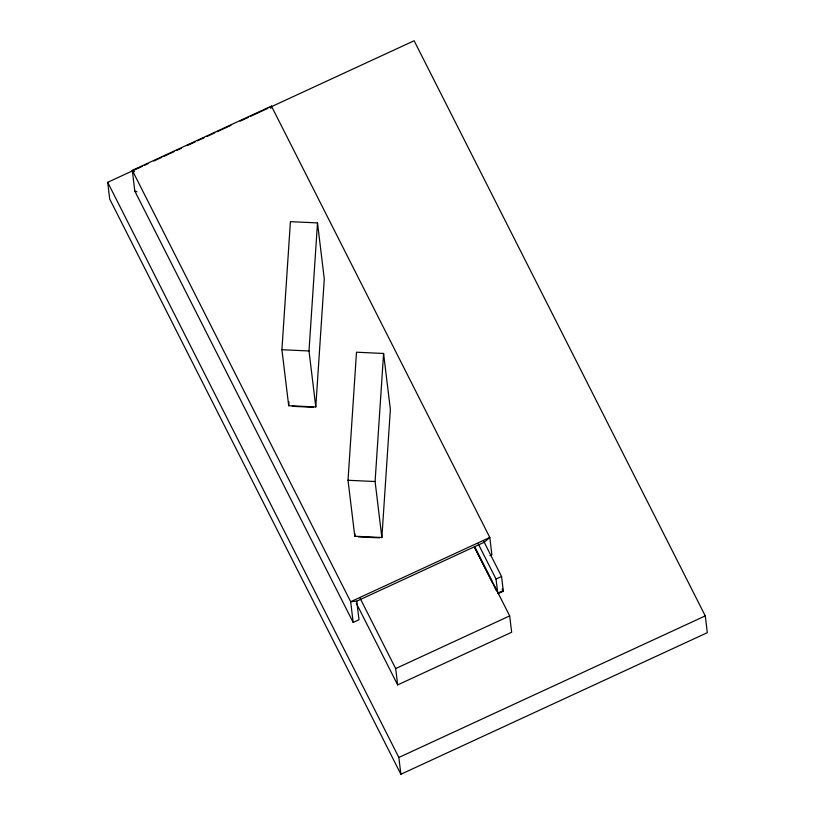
<?xml version="1.0" encoding="UTF-8"?>
<svg xmlns="http://www.w3.org/2000/svg" width="815" height="815" viewBox="0 0 815 815"><rect width="100%" height="100%" fill="white"/><g stroke="black" fill="none" stroke-linecap="round" stroke-linejoin="round"><path stroke-width="1.22" d="M281.919 349.716L290.415 221.66L317.504 222.913L324.278 278.883L315.782 406.95L288.693 405.697L281.919 349.716L309.007 350.97L315.782 406.95M288.693 405.697L288.948 401.897M309.007 350.97L317.504 222.913M348.015 480.28L356.501 352.212L383.59 353.466L390.365 409.446L381.868 537.503L354.79 536.25L348.015 480.28L375.094 481.522L381.868 537.503M354.79 536.25L354.953 533.723M375.094 481.522L383.59 353.466M270.804 108.375L271.426 106.093L132.305 170.366L134.811 191.077L353.18 622.436L359.007 619.746L356.756 601.154L484.222 542.26L489.795 537.452L271.426 106.093M270.122 107.274L414.122 40.75L705.27 615.885L707.308 632.684L400.878 774.25L109.73 199.115L107.692 182.316L142.258 166.352M144.561 165.292L148.014 163.693M153.77 161.034L161.839 157.305M164.141 156.246L174.512 151.447M176.814 150.388L181.419 148.259M187.185 145.6L195.243 141.871M197.546 140.812L204.463 137.613M206.766 136.553L214.824 132.825M217.136 131.755L230.951 125.367M240.17 121.119L248.239 117.391M250.541 116.321L267.819 108.344M489.947 555.698L491.893 554.801L489.795 537.452L350.674 601.725L353.18 622.436M503.252 590.59L497.741 593.137L496.029 579.037L501.551 576.48L483.723 541.262M501.551 576.48L503.334 591.262L498.128 593.666L498.047 592.994M509.681 615.895L511.657 632.246L397.669 684.906L395.683 668.565L509.681 615.895L474.473 546.417M400.878 774.25L398.851 757.461L705.27 615.885M356.756 601.154L350.674 601.725L132.305 170.366L134.516 171.588M292.341 406.318L313.327 407.286M358.427 536.871L379.423 537.839M134.811 191.077L136.961 191.77M502.193 588.99L503.334 591.262M478.201 543.819L496.029 579.037M474.554 547.089L492.382 582.307M493.523 584.579L496.406 590.264M474.738 547.7L493.136 584.049M494.287 586.321L496.59 590.865M360.087 598.241L395.683 668.565M356.318 603.243L397.669 684.906M107.692 182.316L398.851 757.461"/></g></svg>
